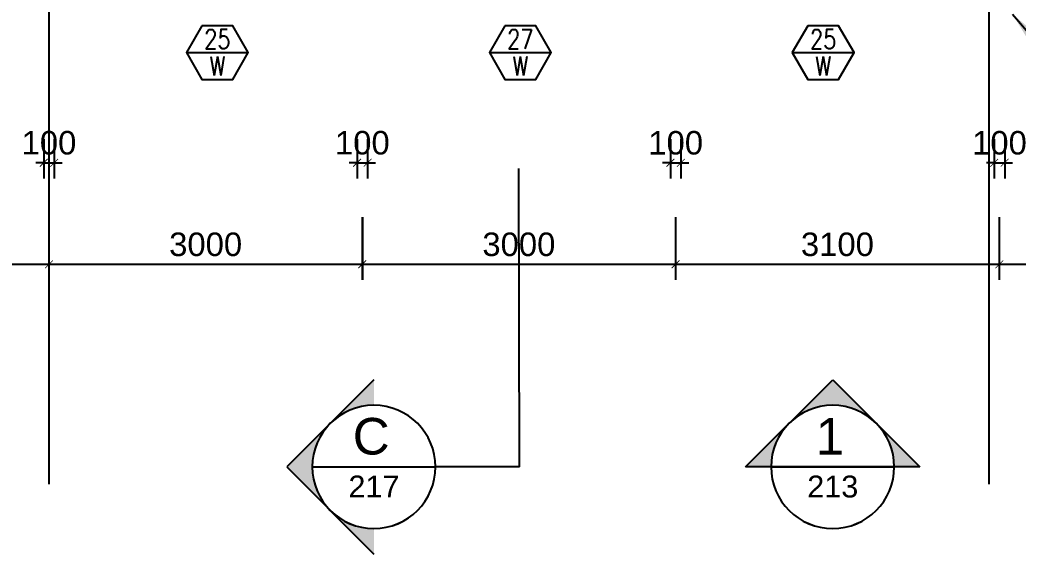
# Model space of a CAD drawing. Header units: millimetres. Extents: x 1500 to 71987, y 7230 to 49618.
# Drawn here: x 36722 to 46278, y 14332 to 19444 of the extents above; entities that cross this region are included whole.
import ezdxf
from ezdxf.enums import TextEntityAlignment as Align

# ---------------------------------------------------------------- set-up
doc = ezdxf.new("R2010")
doc.units = ezdxf.units.MM
doc.header["$MEASUREMENT"] = 0
doc.linetypes.add('CENTERX2', pattern=[101.60000000000001, 63.5, -12.7, 12.7, -12.7])
doc.layers.get('0').update_dxf_attribs({"color": 8})
doc.layers.get('Defpoints').update_dxf_attribs({"color": 8})
for name, color, linetype in [('arrow', 8, 'Continuous'), ('GBP Dim', 8, 'Continuous'), ('GBP_MARKS', 8, 'Continuous'), ('grid', 8, 'CENTERX2'), ('RCP_text', 8, 'Continuous'), ('TEXT Ref', 8, 'Continuous'), ('Window Mark', 8, 'Continuous')]:
    doc.layers.add(name, color=color, linetype=linetype)
doc.styles.add('BH', font='arial.ttf')
doc.styles.add('ROMANS', font='romans.shx')
doc.dimstyles.new('200 GBP', dxfattribs={"dimscale": 1.5, "dimtxt": 150, "dimasz": 50, "dimexe": 100, "dimexo": 50, "dimgap": 50, "dimtad": 1, "dimdec": 0, "dimzin": 0, "dimdsep": 46, "dimtxsty": 'BH', "dimblk": 'ARCHTICK', "dimcen": 0.09, "dimdle": 100, "dimclrd": 9, "dimclre": 9, "dimclrt": 1, "dimadec": 0, "dimazin": 0, "dimtfac": 1, "dimtdec": 0, "dimtix": 1, "dimtmove": 2, "dimatfit": 3, "dimldrblk": 'ARCHTICK', "dimfxl": 300, "dimfxlon": 1, "dimtolj": 1, "dimtzin": 0, "dimarcsym": 0})
doc.dimstyles.get("Standard").update_dxf_attribs({"dimtxt": 0.18, "dimasz": 0.18, "dimexe": 0.18, "dimexo": 0.0625, "dimgap": 0.09, "dimtad": 0, "dimtih": 1, "dimtoh": 1, "dimdec": 4, "dimzin": 0, "dimdsep": 46, "dimtxsty": 'Standard', "dimcen": 0.09, "dimadec": 0, "dimazin": 0, "dimtfac": 1, "dimtdec": 4, "dimtofl": 0, "dimtmove": 0, "dimatfit": 3, "dimfxl": 1, "dimtolj": 1, "dimtzin": 0, "dimarcsym": 0})

# ---------------------------------------------------------------- blocks, each defined once
blk = doc.blocks.new('MISCWINDOWS')
blk.add_line((-4.04145188432733, 0), (4.04145188432733, 0))
blk.add_lwpolyline([(-2.020725942163722, 3.5), (-4.041451884327387, 0), (-2.020725942163722, -3.5), (2.020725942163722, -3.5), (4.04145188432733, 0), (2.020725942163722, 3.5)], close=True)
at = {"style": 'BH'}
for tag, p in [('MARK_NUMBER', (0, 1.75)), ('DWG_NUMBER', (0, -1.75))]:
    blk.add_attdef(tag, text='', height=2.5, dxfattribs=at).set_placement(p, align=Align.MIDDLE_CENTER)
blk = doc.blocks.new('A$C65CE4B9A')
at = {"layer": 'grid', "ltscale": 200}
for p, q in [((-31999.99999973627, 10500.00000184932), (-32000.00000136859, -20449.99999957926)), ((-22999.99999973627, 10500.00000133767), (-23000.00000136859, -20449.99999957926))]:
    blk.add_line(p, q, dxfattribs=at)
blk = doc.blocks.new('_ArchTick')
at = {"color": 0, "const_width": 0.1}
blk.add_lwpolyline([(0.5, 0.5), (-0.5, -0.5)], dxfattribs=at)
blk = doc.blocks.new('*D79')
at = {"layer": 'Defpoints', "color": 0, "transparency": 16777216}
for p in [(40050.291035313, 19126.89660749503), (39950.291035313, 19105.8576045878, 0.0003684064095289315), (40050.291035313, 18077.6252960522)]:
    blk.add_point(p, dxfattribs=at)
at = {"layer": 'GBP Dim', "color": 9, "lineweight": -2, "transparency": 16777216}
for p, q in [((39950.291035313, 18302.62529605218), (39950.291035313, 17927.6252960522)), ((40050.291035313, 18302.6252960522), (40050.291035313, 17927.6252960522)), ((39950.291035313, 18077.6252960522), (39875.291035313, 18077.6252960522)), ((39950.291035313, 18077.6252960522), (40050.291035313, 18077.6252960522)), ((40050.291035313, 18077.6252960522), (40125.291035313, 18077.6252960522))]:
    blk.add_line(p, q, dxfattribs=at)
at = {"layer": 'GBP Dim', "color": 9, "lineweight": -2, "transparency": 16777216, "xscale": 75, "yscale": 75, "zscale": 75}
blk.add_blockref('_ArchTick', (39950.291035313, 18077.6252960522), dxfattribs=at)
at = {"layer": 'GBP Dim', "color": 9, "lineweight": -2, "transparency": 16777216, "xscale": 75, "yscale": 75, "zscale": 75, "rotation": 180}
blk.add_blockref('_ArchTick', (40050.291035313, 18077.6252960522), dxfattribs=at)
at = {"layer": 'GBP Dim', "transparency": 16777216, "insert": (40000.28914648767, 18267.50421828963), "char_height": 225, "attachment_point": 5, "style": 'BH'}
blk.add_mtext('\\A1;100', dxfattribs=at)
blk = doc.blocks.new('*D67')
at = {"layer": 'Defpoints', "color": 0, "transparency": 16777216}
for p in [(33999.86297737721, 19127.59218969755, 0.006144257782453432), (36999.86202947232, 19127.75788815331, 0.006144257782453432), (36999.86202947232, 17105.10424052831)]:
    blk.add_point(p, dxfattribs=at)
at = {"layer": 'GBP Dim', "color": 9, "lineweight": -2, "transparency": 16777216}
for p, q in [((33999.86297737721, 17555.10424052591), (33999.86297737721, 16955.10424052831)), ((36999.86202947232, 17555.10424052591), (36999.86202947232, 16955.10424052831)), ((33849.86297737721, 17105.10424052831), (37149.86202947232, 17105.10424052831))]:
    blk.add_line(p, q, dxfattribs=at)
at = {"layer": 'GBP Dim', "color": 9, "lineweight": -2, "transparency": 16777216, "xscale": 75, "yscale": 75, "zscale": 75, "rotation": 180}
blk.add_blockref('_ArchTick', (33999.86297737721, 17105.10424052831), dxfattribs=at)
at = {"layer": 'GBP Dim', "color": 9, "lineweight": -2, "transparency": 16777216, "xscale": 75, "yscale": 75, "zscale": 75}
blk.add_blockref('_ArchTick', (36999.86202947232, 17105.10424052831), dxfattribs=at)
at = {"layer": 'GBP Dim', "transparency": 16777216, "insert": (35499.86250342477, 17295.0599021927), "char_height": 225, "attachment_point": 5, "style": 'BH'}
blk.add_mtext('\\A1;3000', dxfattribs=at)
blk = doc.blocks.new('*D68')
at = {"layer": 'Defpoints', "color": 0, "transparency": 16777216}
for p in [(36999.86202947232, 19127.75788815331, 0.006144257782453432), (40000.33084557102, 19127.77338221692), (40000.33084557102, 17105.10424052831)]:
    blk.add_point(p, dxfattribs=at)
at = {"layer": 'GBP Dim', "color": 9, "lineweight": -2, "transparency": 16777216}
for p, q in [((36999.86202947232, 17555.10424052591), (36999.86202947232, 16955.10424052831)), ((40000.33084557102, 17555.10424052831), (40000.33084557102, 16955.10424052831)), ((36849.86202947232, 17105.10424052831), (40150.33084557102, 17105.10424052831))]:
    blk.add_line(p, q, dxfattribs=at)
at = {"layer": 'GBP Dim', "color": 9, "lineweight": -2, "transparency": 16777216, "xscale": 75, "yscale": 75, "zscale": 75, "rotation": 180}
blk.add_blockref('_ArchTick', (36999.86202947232, 17105.10424052831), dxfattribs=at)
at = {"layer": 'GBP Dim', "color": 9, "lineweight": -2, "transparency": 16777216, "xscale": 75, "yscale": 75, "zscale": 75}
blk.add_blockref('_ArchTick', (40000.33084557102, 17105.10424052831), dxfattribs=at)
at = {"layer": 'GBP Dim', "transparency": 16777216, "insert": (38500.09643752167, 17295.0599021927), "char_height": 225, "attachment_point": 5, "style": 'BH'}
blk.add_mtext('\\A1;3000', dxfattribs=at)
blk = doc.blocks.new('*D69')
at = {"layer": 'Defpoints', "color": 0, "transparency": 16777216}
for p in [(39999.00146262352, 19127.77338221692), (42999.00595830016, 19127.96254530316, 0.01228851556490686), (42999.00595830016, 17105.10424052831)]:
    blk.add_point(p, dxfattribs=at)
at = {"layer": 'GBP Dim', "color": 9, "lineweight": -2, "transparency": 16777216}
for p, q in [((39999.00146262352, 17555.10424052831), (39999.00146262352, 16955.10424052831)), ((42999.00595830016, 17555.10424051871), (42999.00595830016, 16955.10424052831)), ((39849.00146262352, 17105.10424052831), (43149.00595830016, 17105.10424052831))]:
    blk.add_line(p, q, dxfattribs=at)
at = {"layer": 'GBP Dim', "color": 9, "lineweight": -2, "transparency": 16777216, "xscale": 75, "yscale": 75, "zscale": 75, "rotation": 180}
blk.add_blockref('_ArchTick', (39999.00146262352, 17105.10424052831), dxfattribs=at)
at = {"layer": 'GBP Dim', "color": 9, "lineweight": -2, "transparency": 16777216, "xscale": 75, "yscale": 75, "zscale": 75}
blk.add_blockref('_ArchTick', (42999.00595830016, 17105.10424052831), dxfattribs=at)
at = {"layer": 'GBP Dim', "transparency": 16777216, "insert": (41499.00371046184, 17295.0599021927), "char_height": 225, "attachment_point": 5, "style": 'BH'}
blk.add_mtext('\\A1;3000', dxfattribs=at)
blk = doc.blocks.new('*D70')
at = {"layer": 'Defpoints', "color": 0, "transparency": 16777216}
for p in [(46098.9792871478, 20227.75416312623), (42999.00595830016, 19127.96254530316, 0.01228851556490686), (46098.9792871478, 17105.10424052831)]:
    blk.add_point(p, dxfattribs=at)
at = {"layer": 'GBP Dim', "color": 9, "lineweight": -2, "transparency": 16777216}
for p, q in [((42999.00595830016, 17555.10424051871), (42999.00595830016, 16955.10424052831)), ((46098.9792871478, 17555.10424052831), (46098.9792871478, 16955.10424052831)), ((42849.00595830016, 17105.10424052831), (46248.9792871478, 17105.10424052831))]:
    blk.add_line(p, q, dxfattribs=at)
at = {"layer": 'GBP Dim', "color": 9, "lineweight": -2, "transparency": 16777216, "xscale": 75, "yscale": 75, "zscale": 75, "rotation": 180}
blk.add_blockref('_ArchTick', (42999.00595830016, 17105.10424052831), dxfattribs=at)
at = {"layer": 'GBP Dim', "color": 9, "lineweight": -2, "transparency": 16777216, "xscale": 75, "yscale": 75, "zscale": 75}
blk.add_blockref('_ArchTick', (46098.9792871478, 17105.10424052831), dxfattribs=at)
at = {"layer": 'GBP Dim', "transparency": 16777216, "insert": (44548.99262272398, 17295.0599021927), "char_height": 225, "attachment_point": 5, "style": 'BH'}
blk.add_mtext('\\A1;3100', dxfattribs=at)
blk = doc.blocks.new('*D71')
at = {"layer": 'Defpoints', "color": 0, "transparency": 16777216}
for p in [(46098.9792871478, 20227.75416312623), (49268.88126394369, 19999.99999743409), (49268.88126394369, 17105.10424052831)]:
    blk.add_point(p, dxfattribs=at)
at = {"layer": 'GBP Dim', "color": 9, "lineweight": -2, "transparency": 16777216}
for p, q in [((46098.9792871478, 17555.10424052831), (46098.9792871478, 16955.10424052831)), ((49268.88126394369, 17555.10424052831), (49268.88126394369, 16955.10424052831)), ((45948.9792871478, 17105.10424052831), (49418.88126394369, 17105.10424052831))]:
    blk.add_line(p, q, dxfattribs=at)
at = {"layer": 'GBP Dim', "color": 9, "lineweight": -2, "transparency": 16777216, "xscale": 75, "yscale": 75, "zscale": 75, "rotation": 180}
blk.add_blockref('_ArchTick', (46098.9792871478, 17105.10424052831), dxfattribs=at)
at = {"layer": 'GBP Dim', "color": 9, "lineweight": -2, "transparency": 16777216, "xscale": 75, "yscale": 75, "zscale": 75}
blk.add_blockref('_ArchTick', (49268.88126394369, 17105.10424052831), dxfattribs=at)
at = {"layer": 'GBP Dim', "transparency": 16777216, "insert": (47683.93027554575, 17295.0599021927), "char_height": 225, "attachment_point": 5, "style": 'BH'}
blk.add_mtext('\\A1;3170', dxfattribs=at)
blk = doc.blocks.new('*D78')
at = {"layer": 'Defpoints', "color": 0, "transparency": 16777216}
for p in [(37049.99992870517, 19126.89660749503), (36949.99992870517, 19105.8576045878, 0.0003684064095289315), (37049.99992870517, 18077.6252960522)]:
    blk.add_point(p, dxfattribs=at)
at = {"layer": 'GBP Dim', "color": 9, "lineweight": -2, "transparency": 16777216}
for p, q in [((36949.99992870517, 18302.62529605218), (36949.99992870517, 17927.6252960522)), ((37049.99992870517, 18302.6252960522), (37049.99992870517, 17927.6252960522)), ((36949.99992870517, 18077.6252960522), (36874.99992870517, 18077.6252960522)), ((36949.99992870517, 18077.6252960522), (37049.99992870517, 18077.6252960522)), ((37049.99992870517, 18077.6252960522), (37124.99992870517, 18077.6252960522))]:
    blk.add_line(p, q, dxfattribs=at)
at = {"layer": 'GBP Dim', "color": 9, "lineweight": -2, "transparency": 16777216, "xscale": 75, "yscale": 75, "zscale": 75}
blk.add_blockref('_ArchTick', (36949.99992870517, 18077.6252960522), dxfattribs=at)
at = {"layer": 'GBP Dim', "color": 9, "lineweight": -2, "transparency": 16777216, "xscale": 75, "yscale": 75, "zscale": 75, "rotation": 180}
blk.add_blockref('_ArchTick', (37049.99992870517, 18077.6252960522), dxfattribs=at)
at = {"layer": 'GBP Dim', "transparency": 16777216, "insert": (36999.99803987984, 18267.50421828963), "char_height": 225, "attachment_point": 5, "style": 'BH'}
blk.add_mtext('\\A1;100', dxfattribs=at)
blk = doc.blocks.new('*D42')
at = {"layer": 'Defpoints', "color": 0, "transparency": 16777216}
for p in [(43050.29096365051, 19126.47920049354), (42950.29096365051, 19105.4401975862, 0.0003684064095289315), (43050.29096365051, 18077.20788905071)]:
    blk.add_point(p, dxfattribs=at)
at = {"layer": 'GBP Dim', "color": 9, "lineweight": -2, "transparency": 16777216}
for p, q in [((42950.29096365051, 18302.20788905069), (42950.29096365051, 17927.20788905071)), ((43050.29096365051, 18302.20788905071), (43050.29096365051, 17927.20788905071)), ((42950.29096365051, 18077.20788905071), (42875.29096365051, 18077.20788905071)), ((42950.29096365051, 18077.20788905071), (43050.29096365051, 18077.20788905071)), ((43050.29096365051, 18077.20788905071), (43125.29096365051, 18077.20788905071))]:
    blk.add_line(p, q, dxfattribs=at)
at = {"layer": 'GBP Dim', "color": 9, "lineweight": -2, "transparency": 16777216, "xscale": 75, "yscale": 75, "zscale": 75}
blk.add_blockref('_ArchTick', (42950.29096365051, 18077.20788905071), dxfattribs=at)
at = {"layer": 'GBP Dim', "color": 9, "lineweight": -2, "transparency": 16777216, "xscale": 75, "yscale": 75, "zscale": 75, "rotation": 180}
blk.add_blockref('_ArchTick', (43050.29096365051, 18077.20788905071), dxfattribs=at)
at = {"layer": 'GBP Dim', "transparency": 16777216, "insert": (43000.28907482519, 18267.08681128803), "char_height": 225, "attachment_point": 5, "style": 'BH'}
blk.add_mtext('\\A1;100', dxfattribs=at)
blk = doc.blocks.new('*D43')
at = {"layer": 'Defpoints', "color": 0, "transparency": 16777216}
for p in [(46150.26965822718, 19126.47920049354), (46050.26965822718, 19105.4401975862, 0.0003684064095289315), (46150.26965822718, 18077.20788905071)]:
    blk.add_point(p, dxfattribs=at)
at = {"layer": 'GBP Dim', "color": 9, "lineweight": -2, "transparency": 16777216}
for p, q in [((46050.26965822718, 18302.20788905069), (46050.26965822718, 17927.20788905071)), ((46150.26965822718, 18302.20788905071), (46150.26965822718, 17927.20788905071)), ((46050.26965822718, 18077.20788905071), (45975.26965822718, 18077.20788905071)), ((46050.26965822718, 18077.20788905071), (46150.26965822718, 18077.20788905071)), ((46150.26965822718, 18077.20788905071), (46225.26965822718, 18077.20788905071))]:
    blk.add_line(p, q, dxfattribs=at)
at = {"layer": 'GBP Dim', "color": 9, "lineweight": -2, "transparency": 16777216, "xscale": 75, "yscale": 75, "zscale": 75}
blk.add_blockref('_ArchTick', (46050.26965822718, 18077.20788905071), dxfattribs=at)
at = {"layer": 'GBP Dim', "color": 9, "lineweight": -2, "transparency": 16777216, "xscale": 75, "yscale": 75, "zscale": 75, "rotation": 180}
blk.add_blockref('_ArchTick', (46150.26965822718, 18077.20788905071), dxfattribs=at)
at = {"layer": 'GBP Dim', "transparency": 16777216, "insert": (46100.26776940186, 18267.08681128803), "char_height": 225, "attachment_point": 5, "style": 'BH'}
blk.add_mtext('\\A1;100', dxfattribs=at)

msp = doc.modelspace()

# ---------------------------------------------------------------- hatches: boundary and pattern name
at = {"layer": 'GBP_MARKS'}
h = msp.add_hatch(color=256, dxfattribs=at)
edge = h.paths.add_edge_path()
edge.add_arc((40110.92671615152, 15165.71023061243), 589.8635636727558, 450, 495.00000000001603, ccw=False)
edge.add_line((40110.92671615152, 15755.5737942853), (40110.92671615152, 15999.90328230779))
edge.add_line((40110.92671615152, 15999.90328230779), (39693.8301903036, 15582.80675646011))
edge = h.paths.add_edge_path()
edge.add_arc((40110.92671615152, 15165.71023061243), 589.8635636727558, 225.000000000008, 270, ccw=False)
edge.add_line((39693.83019030407, 14748.61370476475), (40110.92671615152, 14331.51717891707))
edge.add_line((40110.92671615152, 14331.51717891707), (40110.92671615152, 14575.84666693979))
edge = h.paths.add_edge_path()
edge.add_arc((40110.92671615152, 15165.71023061243), 589.8635636727558, 135.000000000016, 225.000000000008, ccw=False)
edge.add_line((39693.8301903036, 15582.80675646011), (39276.73366445616, 15165.71023061243))
edge.add_line((39276.73366445616, 15165.71023061243), (39693.83019030407, 14748.61370476498))
h = msp.add_hatch(color=256, dxfattribs=at)
edge = h.paths.add_edge_path(flags=16)
edge.add_line((43913.64038569822, 15165.71023061243), (45093.3675130435, 15165.71023061289))
edge.add_arc((44503.5039493704, 15165.71023061243), 589.8635636727558, 0, 180)
h.paths.add_polyline_path([(45337.69700106575, 15165.71023061243), (43669.31089767504, 15165.71023061243), (44503.5039493704, 15999.90328230825)])
at = {"layer": 'RCP_text'}
h = msp.add_hatch(color=256, dxfattribs=at)
edge = h.paths.add_edge_path()
edge.add_arc((40110.92671607973, 15165.80694475374), 589.8635636727558, 450, 495.00000000001603, ccw=False)
edge.add_line((40110.92671607973, 15755.67050842661), (40110.92671607973, 15999.9999964491))
edge.add_line((40110.92671607973, 15999.9999964491), (39693.83019023182, 15582.90347060142))
edge = h.paths.add_edge_path()
edge.add_arc((40110.92671607973, 15165.80694475374), 589.8635636727558, 225.000000000008, 270, ccw=False)
edge.add_line((39693.83019023229, 14748.71041890606), (40110.92671607973, 14331.61389305838))
edge.add_line((40110.92671607973, 14331.61389305838), (40110.92671607973, 14575.9433810811))
edge = h.paths.add_edge_path()
edge.add_arc((40110.92671607973, 15165.80694475374), 589.8635636727558, 135.000000000016, 225.000000000008, ccw=False)
edge.add_line((39693.83019023182, 15582.90347060142), (39276.73366438437, 15165.80694475374))
edge.add_line((39276.73366438437, 15165.80694475374), (39693.83019023229, 14748.7104189063))
h = msp.add_hatch(color=256, dxfattribs=at)
edge = h.paths.add_edge_path()
edge.add_arc((40110.92671615151, 15165.71023061243), 589.8635636727558, 450, 495.00000000001603, ccw=False)
edge.add_line((40110.92671615151, 15755.5737942853), (40110.92671615151, 15999.90328230779))
edge.add_line((40110.92671615151, 15999.90328230779), (39693.8301903036, 15582.80675646011))
edge = h.paths.add_edge_path()
edge.add_arc((40110.92671615151, 15165.71023061243), 589.8635636727558, 225.000000000008, 270, ccw=False)
edge.add_line((39693.83019030406, 14748.61370476475), (40110.92671615151, 14331.51717891707))
edge.add_line((40110.92671615151, 14331.51717891707), (40110.92671615151, 14575.84666693979))
edge = h.paths.add_edge_path()
edge.add_arc((40110.92671615151, 15165.71023061243), 589.8635636727558, 135.000000000016, 225.000000000008, ccw=False)
edge.add_line((39693.8301903036, 15582.80675646011), (39276.73366445615, 15165.71023061243))
edge.add_line((39276.73366445615, 15165.71023061243), (39693.83019030406, 14748.61370476498))
h = msp.add_hatch(color=256, dxfattribs=at)
edge = h.paths.add_edge_path(flags=16)
edge.add_line((43913.6403856265, 15165.80694475374), (45093.36751297177, 15165.80694475421))
edge.add_arc((44503.50394929867, 15165.80694475374), 589.8635636727558, 0, 180)
h.paths.add_polyline_path([(45337.69700099403, 15165.80694475374), (43669.31089760331, 15165.80694475374), (44503.50394929867, 15999.99999644957)])
h = msp.add_hatch(color=256, dxfattribs=at)
edge = h.paths.add_edge_path(flags=16)
edge.add_line((43913.64038569821, 15165.71023061243), (45093.36751304349, 15165.71023061289))
edge.add_arc((44503.50394937039, 15165.71023061243), 589.8635636727558, 0, 180)
h.paths.add_polyline_path([(45337.69700106575, 15165.71023061243), (43669.31089767503, 15165.71023061243), (44503.50394937039, 15999.90328230825)])

# ---------------------------------------------------------------- linework, layer by layer
at = {"layer": 'GBP_MARKS', "ltscale": 50}
msp.add_line((41505.06315247888, 15165.71023061243, 0.0001196746218716906), (41499.9983220265, 18022.14250719501), dxfattribs=at)
at = {"layer": 'GBP_MARKS'}
for p, q in [((40110.92671615152, 15999.90328230779, 0.0001196746218716906), (39276.73366445616, 15165.71023061243, 0.0001196746218716906)), ((43669.31089767504, 15165.71023061243), (44503.5039493704, 15999.90328230825)), ((44503.5039493704, 15999.90328230825), (45337.69700106575, 15165.71023061243)), ((39276.73366445616, 15165.71023061243, 0.0001196746218716906), (40110.92671615152, 14331.51717891707, 0.0001196746218716906)), ((39521.06315247888, 15165.71023061243, 0.0001196746218716906), (40700.79027982427, 15165.71023061243, 0.0001196746218716906)), ((45337.69700106575, 15165.71023061243), (43669.31089767504, 15165.71023061243)), ((43913.64038569822, 15165.71023061243), (45093.3675130435, 15165.71023061289))]:
    msp.add_line(p, q, dxfattribs=at)
at = {"layer": 'GBP_MARKS', "ltscale": 50, "elevation": 0.0001196746218716906}
msp.add_lwpolyline([(41505.06315247888, 15165.71023061243), (40700.79027982427, 15165.71023061243)], dxfattribs=at)
at = {"layer": 'GBP_MARKS'}
for centre, start, end in [((40110.92671615152, 15165.71023061243, 0.0001196746218716906), 90, 270), ((40110.92671615152, 15165.71023061243, 0.0001196746218716906), 270, 90), ((44503.5039493704, 15165.71023061243), 0, 180), ((44503.5039493704, 15165.71023061243), 180, 0)]:
    msp.add_arc(centre, 589.8635636727558, start, end, dxfattribs=at)
at = {"layer": 'RCP_text'}
for p, q in [((40110.92671607973, 15999.9999964491, 0.0001196746218716906), (39276.73366438437, 15165.80694475374, 0.0001196746218716906)), ((40110.92671615151, 15999.90328230779, 0.0001196746218716906), (39276.73366445615, 15165.71023061243, 0.0001196746218716906)), ((43669.31089760331, 15165.80694475374), (44503.50394929867, 15999.99999644957)), ((43669.31089767503, 15165.71023061243), (44503.50394937039, 15999.90328230825)), ((44503.50394929867, 15999.99999644957), (45337.69700099403, 15165.80694475374)), ((44503.50394937039, 15999.90328230825), (45337.69700106575, 15165.71023061243)), ((39276.73366438437, 15165.80694475374, 0.0001196746218716906), (40110.92671607973, 14331.61389305838, 0.0001196746218716906)), ((39276.73366445615, 15165.71023061243, 0.0001196746218716906), (40110.92671615151, 14331.51717891707, 0.0001196746218716906)), ((39521.06315240709, 15165.80694475374, 0.0001196746218716906), (40700.79027975249, 15165.80694475374, 0.0001196746218716906)), ((39521.06315247887, 15165.71023061243, 0.0001196746218716906), (40700.79027982426, 15165.71023061243, 0.0001196746218716906)), ((45337.69700099403, 15165.80694475374), (43669.31089760331, 15165.80694475374)), ((45337.69700106575, 15165.71023061243), (43669.31089767503, 15165.71023061243)), ((43913.6403856265, 15165.80694475374), (45093.36751297177, 15165.80694475421)), ((43913.64038569821, 15165.71023061243), (45093.36751304349, 15165.71023061289))]:
    msp.add_line(p, q, dxfattribs=at)
for centre, start, end in [((40110.92671607973, 15165.80694475374, 0.0001196746218716906), 90, 270), ((40110.92671615151, 15165.71023061243, 0.0001196746218716906), 90, 270), ((40110.92671607973, 15165.80694475374, 0.0001196746218716906), 270, 90), ((40110.92671615151, 15165.71023061243, 0.0001196746218716906), 270, 90), ((44503.50394929867, 15165.80694475374), 0, 180), ((44503.50394937039, 15165.71023061243), 0, 180), ((44503.50394929867, 15165.80694475374), 180, 0), ((44503.50394937039, 15165.71023061243), 180, 0)]:
    msp.add_arc(centre, 589.8635636727558, start, end, dxfattribs=at)

# ---------------------------------------------------------------- block references
at = {"layer": 'TEXT Ref'}
msp.add_blockref('A$C65CE4B9A', (69000.00000163246, 35449.99999602884), dxfattribs=at)
at = {"layer": 'Window Mark'}
ref = msp.add_blockref('MISCWINDOWS', (38612.50607506595, 19132.09335995535, 0.006144257782453432), dxfattribs=dict(at, xscale=73.25, yscale=73.25, zscale=73.25))
ref.add_attrib('MARK_NUMBER', '25', dxfattribs={"layer": '0', "height": 183.125, "style": 'ROMANS', "width": 0.8}).set_placement((38612.50607506595, 19260.28085995535, 0.006144257782453432), align=Align.MIDDLE_CENTER)
ref.add_attrib('DWG_NUMBER', 'W', dxfattribs={"layer": '0', "height": 183.125, "style": 'ROMANS', "width": 0.8}).set_placement((38612.50607506595, 19003.90585995535, 0.006144257782453432), align=Align.MIDDLE_CENTER)
ref = msp.add_blockref('MISCWINDOWS', (41512.50625214392, 19132.08295185573, 0.006144257782453432), dxfattribs=dict(at, xscale=73.25, yscale=73.25, zscale=73.25))
ref.add_attrib('MARK_NUMBER', '27', dxfattribs={"layer": '0', "height": 183.125, "style": 'ROMANS', "width": 0.8}).set_placement((41512.50625214392, 19260.27045185573, 0.006144257782453432), align=Align.MIDDLE_CENTER)
ref.add_attrib('DWG_NUMBER', 'W', dxfattribs={"layer": '0', "height": 183.125, "style": 'ROMANS', "width": 0.8}).set_placement((41512.50625214392, 19003.89545185573, 0.006144257782453432), align=Align.MIDDLE_CENTER)
ref = msp.add_blockref('MISCWINDOWS', (44412.50731833984, 19132.09160687192), dxfattribs=dict(at, xscale=73.25, yscale=73.25, zscale=73.25))
ref.add_attrib('MARK_NUMBER', '25', dxfattribs={"layer": '0', "height": 183.125, "style": 'ROMANS', "width": 0.8}).set_placement((44412.50731833984, 19260.27910687192), align=Align.MIDDLE_CENTER)
ref.add_attrib('DWG_NUMBER', 'W', dxfattribs={"layer": '0', "height": 183.125, "style": 'ROMANS', "width": 0.8}).set_placement((44412.50731833984, 19003.90410687192), align=Align.MIDDLE_CENTER)

# ---------------------------------------------------------------- texts
at = {"layer": 'GBP_MARKS', "width": 888.0040119551122, "attachment_point": 2, "style": 'BH'}
for s, insert, char_height in [('C', (40085.00617204692, 15634.18093634443), 350), ('1', (44477.58340526621, 15634.18093634467), 350), ('\\P{\\H0.84x;217}', (40111.67867598285, 15499.51587328012), 250), ('\\P{\\H0.84x;213}', (44504.25590920307, 15499.51587328059), 250)]:
    msp.add_mtext(s, dxfattribs=dict(at, insert=insert, char_height=char_height))

# ---------------------------------------------------------------- dimensions: what is measured, and where the dimension line sits
at = {"layer": 'GBP Dim'}
for base, p1, p2, picture, middle in [((46098.9792871478, 17105.10424052831), (42999.00595830016, 19127.96254530316, 0.01228851556490686), (46098.9792871478, 20227.75416312623), '*D70', (44548.99262272398, 17295.0599021927)), ((49268.88126394369, 17105.10424052831), (46098.9792871478, 20227.75416312623), (49268.88126394369, 19999.99999743409), '*D71', (47683.93027554575, 17295.0599021927)), ((36999.86202947232, 17105.10424052831), (33999.86297737721, 19127.59218969755, 0.006144257782453432), (36999.86202947232, 19127.75788815331, 0.006144257782453432), '*D67', (35499.86250342477, 17295.0599021927)), ((40000.33084557102, 17105.10424052831), (36999.86202947232, 19127.75788815331, 0.006144257782453432), (40000.33084557102, 19127.77338221692), '*D68', (38500.09643752167, 17295.0599021927)), ((42999.00595830016, 17105.10424052831), (39999.00146262352, 19127.77338221692), (42999.00595830016, 19127.96254530316, 0.01228851556490686), '*D69', (41499.00371046184, 17295.0599021927))]:
    dim = msp.add_linear_dim(base=base, p1=p1, p2=p2, dimstyle='200 GBP', override={"dimclrt": 256, "dimfxl": 300, "dimfxlon": 1}, dxfattribs=at)
    dim.commit()
    dim.dimension.update_dxf_attribs({"geometry": picture, "text_midpoint": middle})
for base, p1, p2, picture, middle in [((37049.99992870517, 18077.6252960522), (36949.99992870517, 19105.8576045878, 0.0003684064095289315), (37049.99992870517, 19126.89660749503), '*D78', (36999.99803987984, 18267.50421828963)), ((40050.291035313, 18077.6252960522), (39950.291035313, 19105.8576045878, 0.0003684064095289315), (40050.291035313, 19126.89660749503), '*D79', (40000.28914648767, 18267.50421828963)), ((43050.29096365051, 18077.20788905071), (42950.29096365051, 19105.4401975862, 0.0003684064095289315), (43050.29096365051, 19126.47920049354), '*D42', (43000.28907482519, 18267.08681128803)), ((46150.26965822718, 18077.20788905071), (46050.26965822718, 19105.4401975862, 0.0003684064095289315), (46150.26965822718, 19126.47920049354), '*D43', (46100.26776940186, 18267.08681128803))]:
    dim = msp.add_linear_dim(base=base, p1=p1, p2=p2, dimstyle='200 GBP', override={"dimclrt": 256, "dimfxl": 150}, dxfattribs=at)
    dim.commit()
    dim.dimension.update_dxf_attribs({"geometry": picture, "text_midpoint": middle, "dimtype": 160})

# ---------------------------------------------------------------- leaders
at = {"layer": 'arrow'}
msp.add_leader([(46226.12728215523, 19499.98637644108, 0.00515920994831401), (46935.26785474858, 18665.67148151679, 0.00515920994831401), (47389.85253235971, 18665.67148151679, 0.00515920994831401)], dimstyle='Standard', override={"dimscale": 2, "dimtxt": 200, "dimasz": 125, "dimexe": 166.67, "dimexo": 100, "dimgap": 100, "dimtih": 0, "dimtoh": 0, "dimdec": 0, "dimrnd": 5.000999999999999, "dimtxsty": 'BH', "dimdle": 166.66666666666, "dimclrd": 9, "dimclre": 9, "dimclrt": 1, "dimtdec": 0, "dimtix": 1, "dimtofl": 1, "dimtmove": 2, "dimfxl": 50}, dxfattribs=at)

doc.saveas('drawing.dxf')
